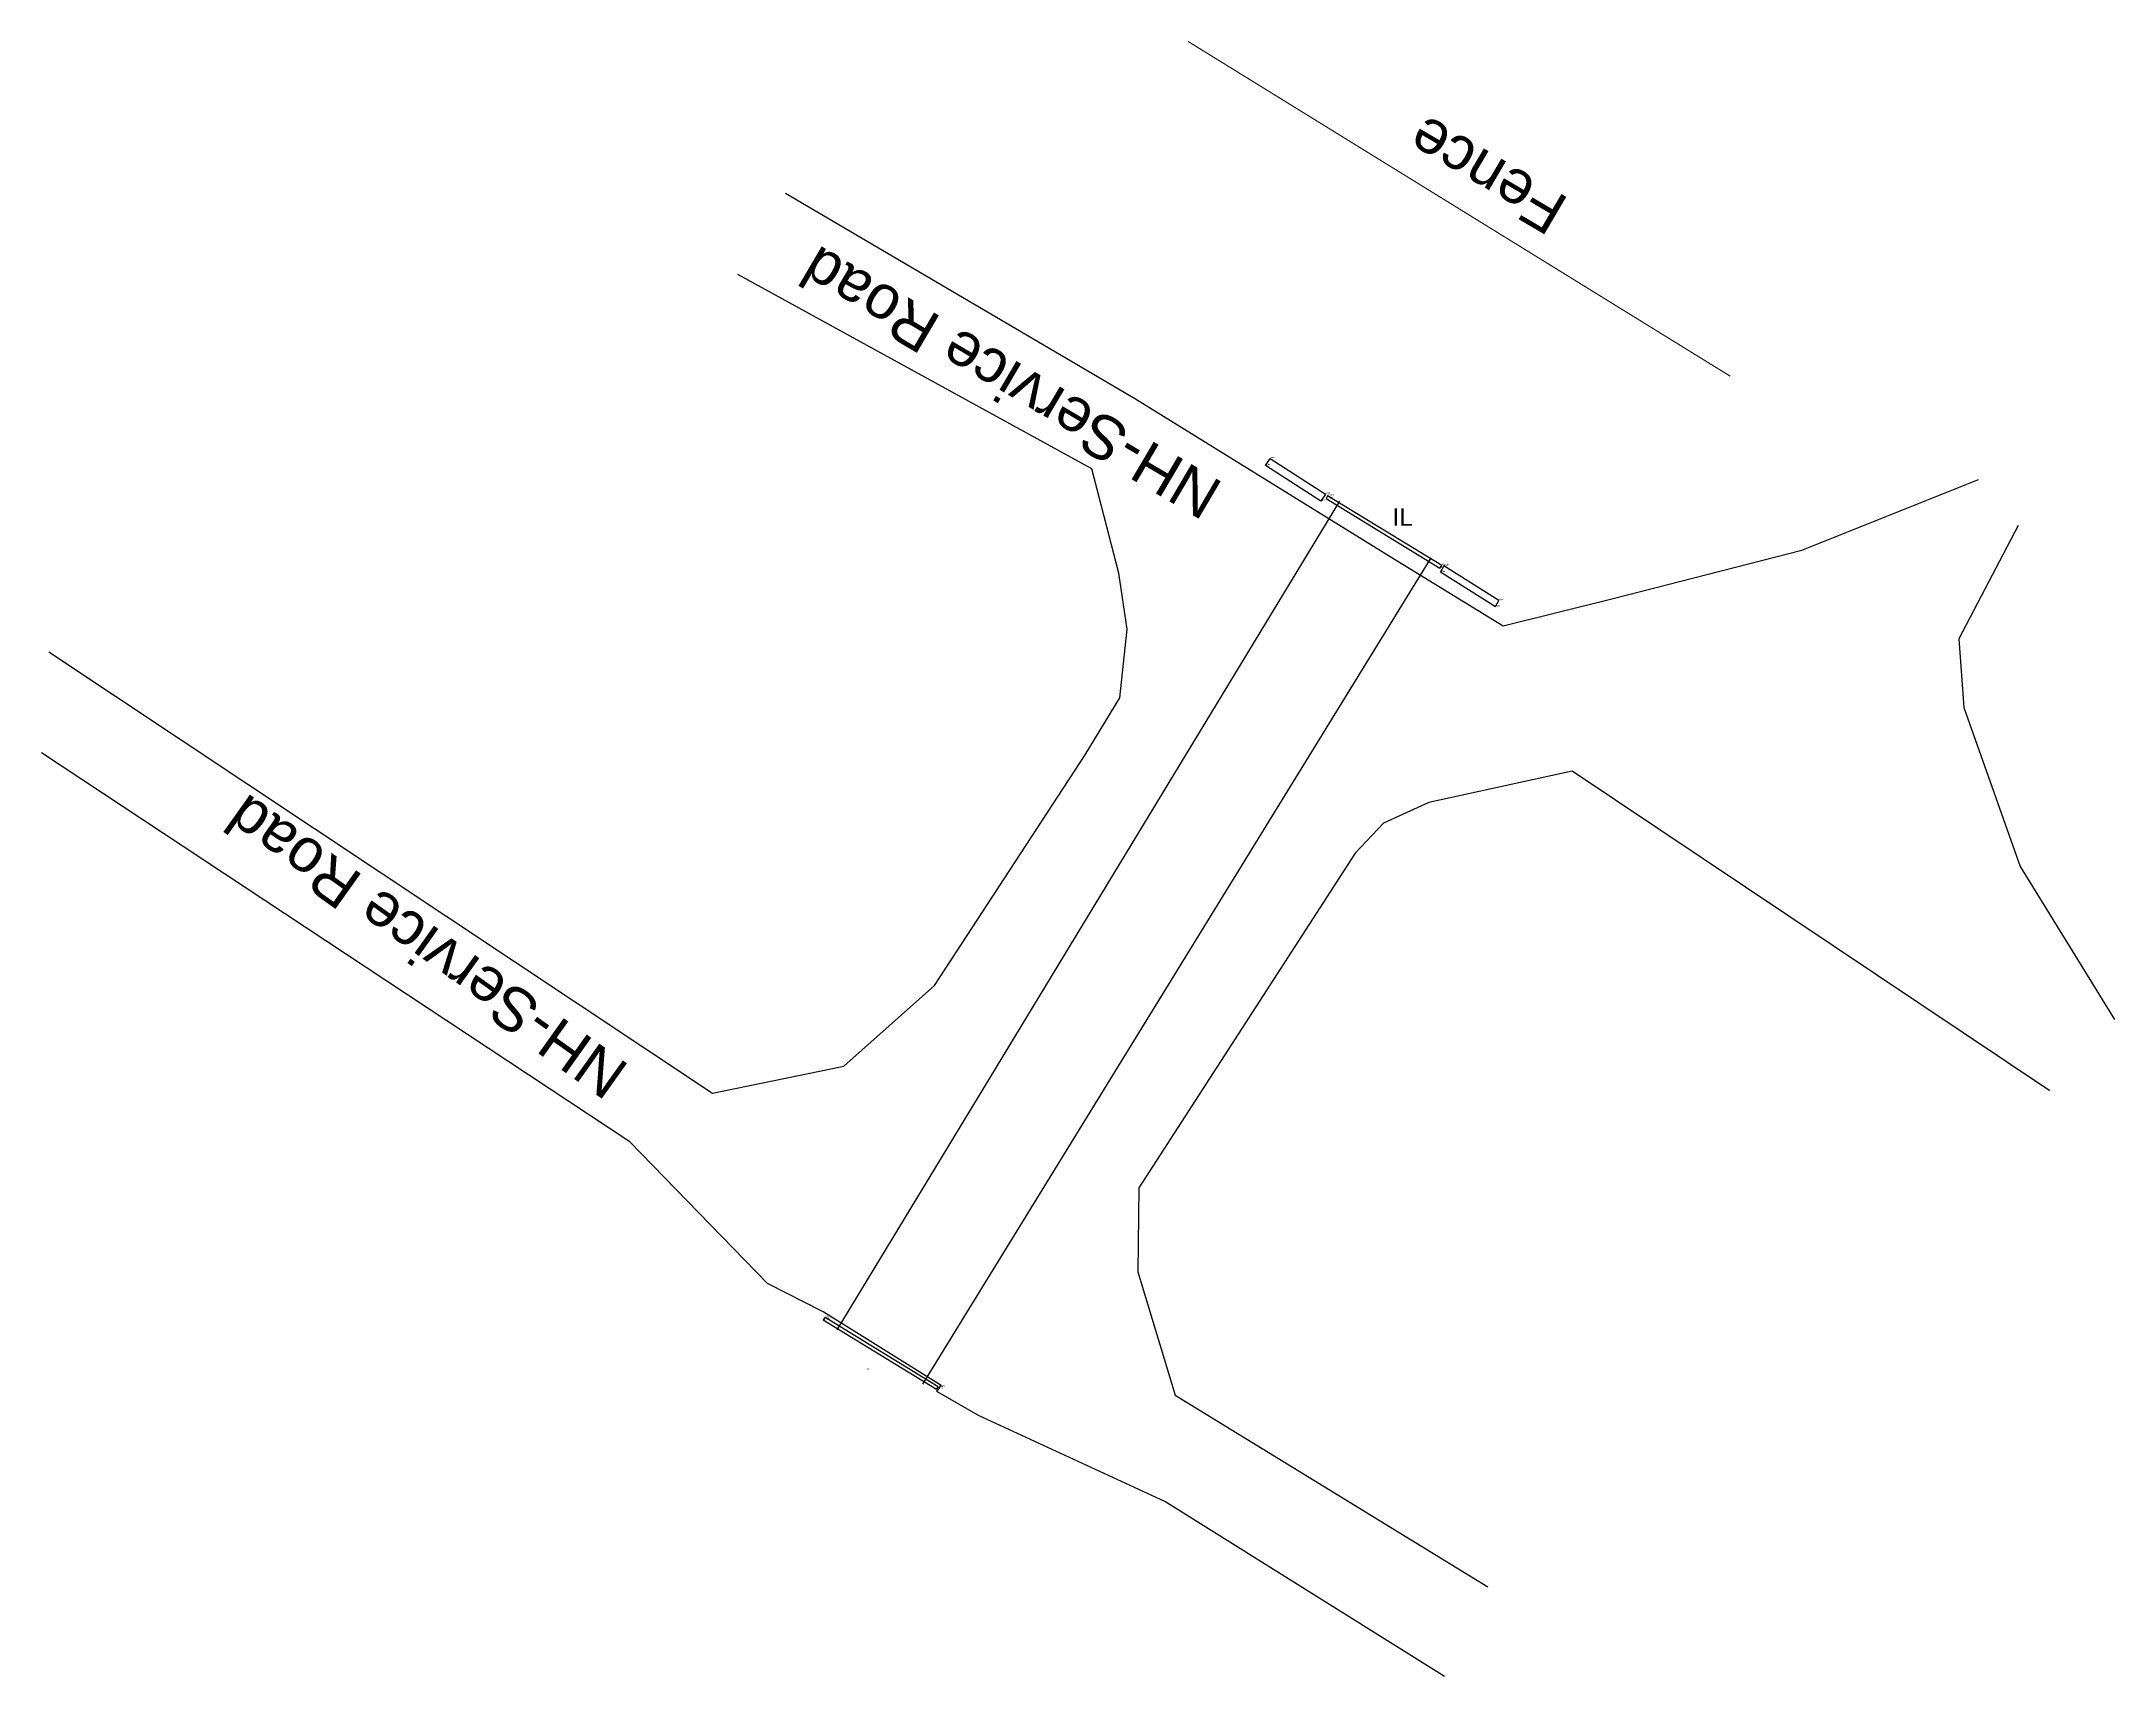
# Model space of a CAD drawing. Header units: metres. Extents: x 644418 to 1306172, y 3366650 to 6747308.
# Drawn here: x 656219.8 to 656339.2, y 3371560.5 to 3371654.6 of the extents above; entities that cross this region are included whole.
import ezdxf

# ---------------------------------------------------------------- set-up
doc = ezdxf.new("R2010")
doc.units = ezdxf.units.M
doc.header["$MEASUREMENT"] = 0
for name, color, linetype in [('CULVERT_PARAPET', 7, 'Continuous'), ('SFL_SOFFIT_LVL', 251, 'Continuous'), ('SUB_ROAD_EDGE', 34, 'Continuous'), ('TOPO_TEXT', 251, 'Continuous'), ('WING_WALL', 7, 'Continuous')]:
    doc.layers.add(name, color=color, linetype=linetype)
doc.layers.add('FENCE', color=251, linetype='F-LINE', lineweight=0)
doc.styles.get("Standard").update_dxf_attribs({"font": 'arial.ttf'})
doc.linetypes.add('F-LINE', pattern='A,0.6,["X",Standard,S=0.3,R=0,X=0,Y=-0.15],0.1', length=0.7)

msp = doc.modelspace()

# ---------------------------------------------------------------- linework, layer by layer
at = {"layer": 'CULVERT_PARAPET', "linetype": 'Continuous'}
for points in [[(656293.869, 3371628.421, 270.443), (656293.788, 3371628.271, 270.446), (656300.323, 3371624.259, 270.429), (656300.441, 3371624.413, 270.431)], [(656264.94, 3371581.12, 270.631), (656264.837, 3371580.99, 270.634), (656271.355, 3371576.996, 270.636), (656271.458, 3371577.126, 270.633)]]:
    msp.add_polyline3d(points, close=True, dxfattribs=at)
at = {"layer": 'FENCE'}
msp.add_line((656285.839, 3371654.573, 266.817), (656317.032, 3371635.312, 266.835), dxfattribs=at)
at = {"layer": 'SFL_SOFFIT_LVL'}
for points in [[(656294.556, 3371628.12, 268.68), (656265.607, 3371580.409, 268.798)], [(656270.572, 3371577.291, 268.748), (656299.835, 3371624.855, 268.661)]]:
    msp.add_polyline3d(points, dxfattribs=at)
at = {"layer": 'SUB_ROAD_EDGE', "linetype": 'Continuous'}
for points in [[(656262.662, 3371645.845, 269.21), (656282.815, 3371634.004, 269.403), (656297.72, 3371624.767, 269.564), (656303.963, 3371620.93, 269.456), (656310.308, 3371622.502, 269.203), (656321.169, 3371625.292, 268.271), (656331.327, 3371629.359, 267.979)], [(656220.266, 3371619.438, 269.691), (656258.452, 3371594.032, 269.775), (656266.017, 3371595.589, 269.705), (656271.245, 3371600.231, 269.768), (656279.914, 3371613.51, 269.802), (656281.913, 3371616.792, 269.727), (656282.337, 3371620.743, 269.622), (656281.842, 3371623.965, 269.533), (656280.293, 3371629.964, 269.35), (656259.927, 3371641.157, 269.083)], [(656333.612, 3371626.701, 267.996), (656330.205, 3371620.195, 268.113), (656330.491, 3371616.237, 268.354), (656333.741, 3371607.075, 268.974), (656339.164, 3371598.264, 269.03)], [(656300.597, 3371560.452, 269.667), (656284.503, 3371570.527, 269.718), (656273.779, 3371575.469, 269.727), (656271.379, 3371576.86, 269.73), (656271.625, 3371577.203, 269.876), (656264.822, 3371581.44, 269.781), (656261.632, 3371583.069, 269.664), (656253.696, 3371591.239, 269.88), (656219.833, 3371613.617, 269.832)], [(656335.442, 3371594.172, 269.009), (656307.946, 3371612.559, 269.38), (656299.689, 3371610.766, 269.497), (656297.083, 3371609.568, 269.592), (656295.446, 3371607.84, 269.654), (656282.991, 3371588.58, 269.74), (656282.935, 3371583.756, 269.749), (656285.084, 3371576.649, 269.7), (656303.088, 3371565.621, 269.463)]]:
    msp.add_polyline3d(points, dxfattribs=at)
at = {"layer": 'WING_WALL', "linetype": 'Continuous'}
for points in [[(656293.746, 3371628.522, 269.537), (656293.48, 3371628.115, 269.554), (656290.296, 3371630.16, 269.535), (656290.562, 3371630.567, 269.518)], [(656300.359, 3371624.034, 269.567), (656303.526, 3371622.042, 269.542), (656303.72, 3371622.399, 269.555), (656300.553, 3371624.391, 269.58)]]:
    msp.add_polyline3d(points, close=True, dxfattribs=at)

# ---------------------------------------------------------------- texts
at = {"layer": 'CULVERT_PARAPET', "linetype": 'Continuous'}
for s, height, p in [('CULS', 0.1, (656293.788, 3371628.271, 270.446)), ('CULS', 0.1, (656293.869, 3371628.421, 270.443)), ('IL', 1, (656297.605, 3371626.692, 266.867)), ('CULS', 0.1, (656300.323, 3371624.259, 270.429)), ('CULS', 0.1, (656300.441, 3371624.413, 270.431)), ('CULS', 0.1, (656264.837, 3371580.99, 270.634)), ('CULS', 0.1, (656264.94, 3371581.12, 270.631)), ('IL', 0.1, (656267.382, 3371578.122, 266.103)), ('CULS', 0.1, (656271.355, 3371576.996, 270.636)), ('CULS', 0.1, (656271.458, 3371577.126, 270.633))]:
    msp.add_text(s, height=height, dxfattribs=at).set_placement(p)
at = {"layer": 'TOPO_TEXT'}
for s, rotation, p in [('Fence', 149.519614, (656307.8515, 3371645.4811)), ('NH-Service Road', 149.519614, (656287.9559, 3371629.113)), ('NH-Service Road', 144.533469, (656253.7689, 3371595.5882))]:
    msp.add_text(s, height=2.5, rotation=rotation, dxfattribs=at).set_placement(p)
at = {"layer": 'WING_WALL', "linetype": 'Continuous'}
for p in [(656290.562, 3371630.567, 269.518), (656290.296, 3371630.16, 269.535), (656293.48, 3371628.115, 269.554), (656293.746, 3371628.522, 269.537), (656300.359, 3371624.034, 269.567), (656300.553, 3371624.391, 269.58), (656303.72, 3371622.399, 269.555), (656303.526, 3371622.042, 269.542)]:
    msp.add_text('WW', height=0.1, dxfattribs=at).set_placement(p)

doc.saveas('drawing.dxf')
